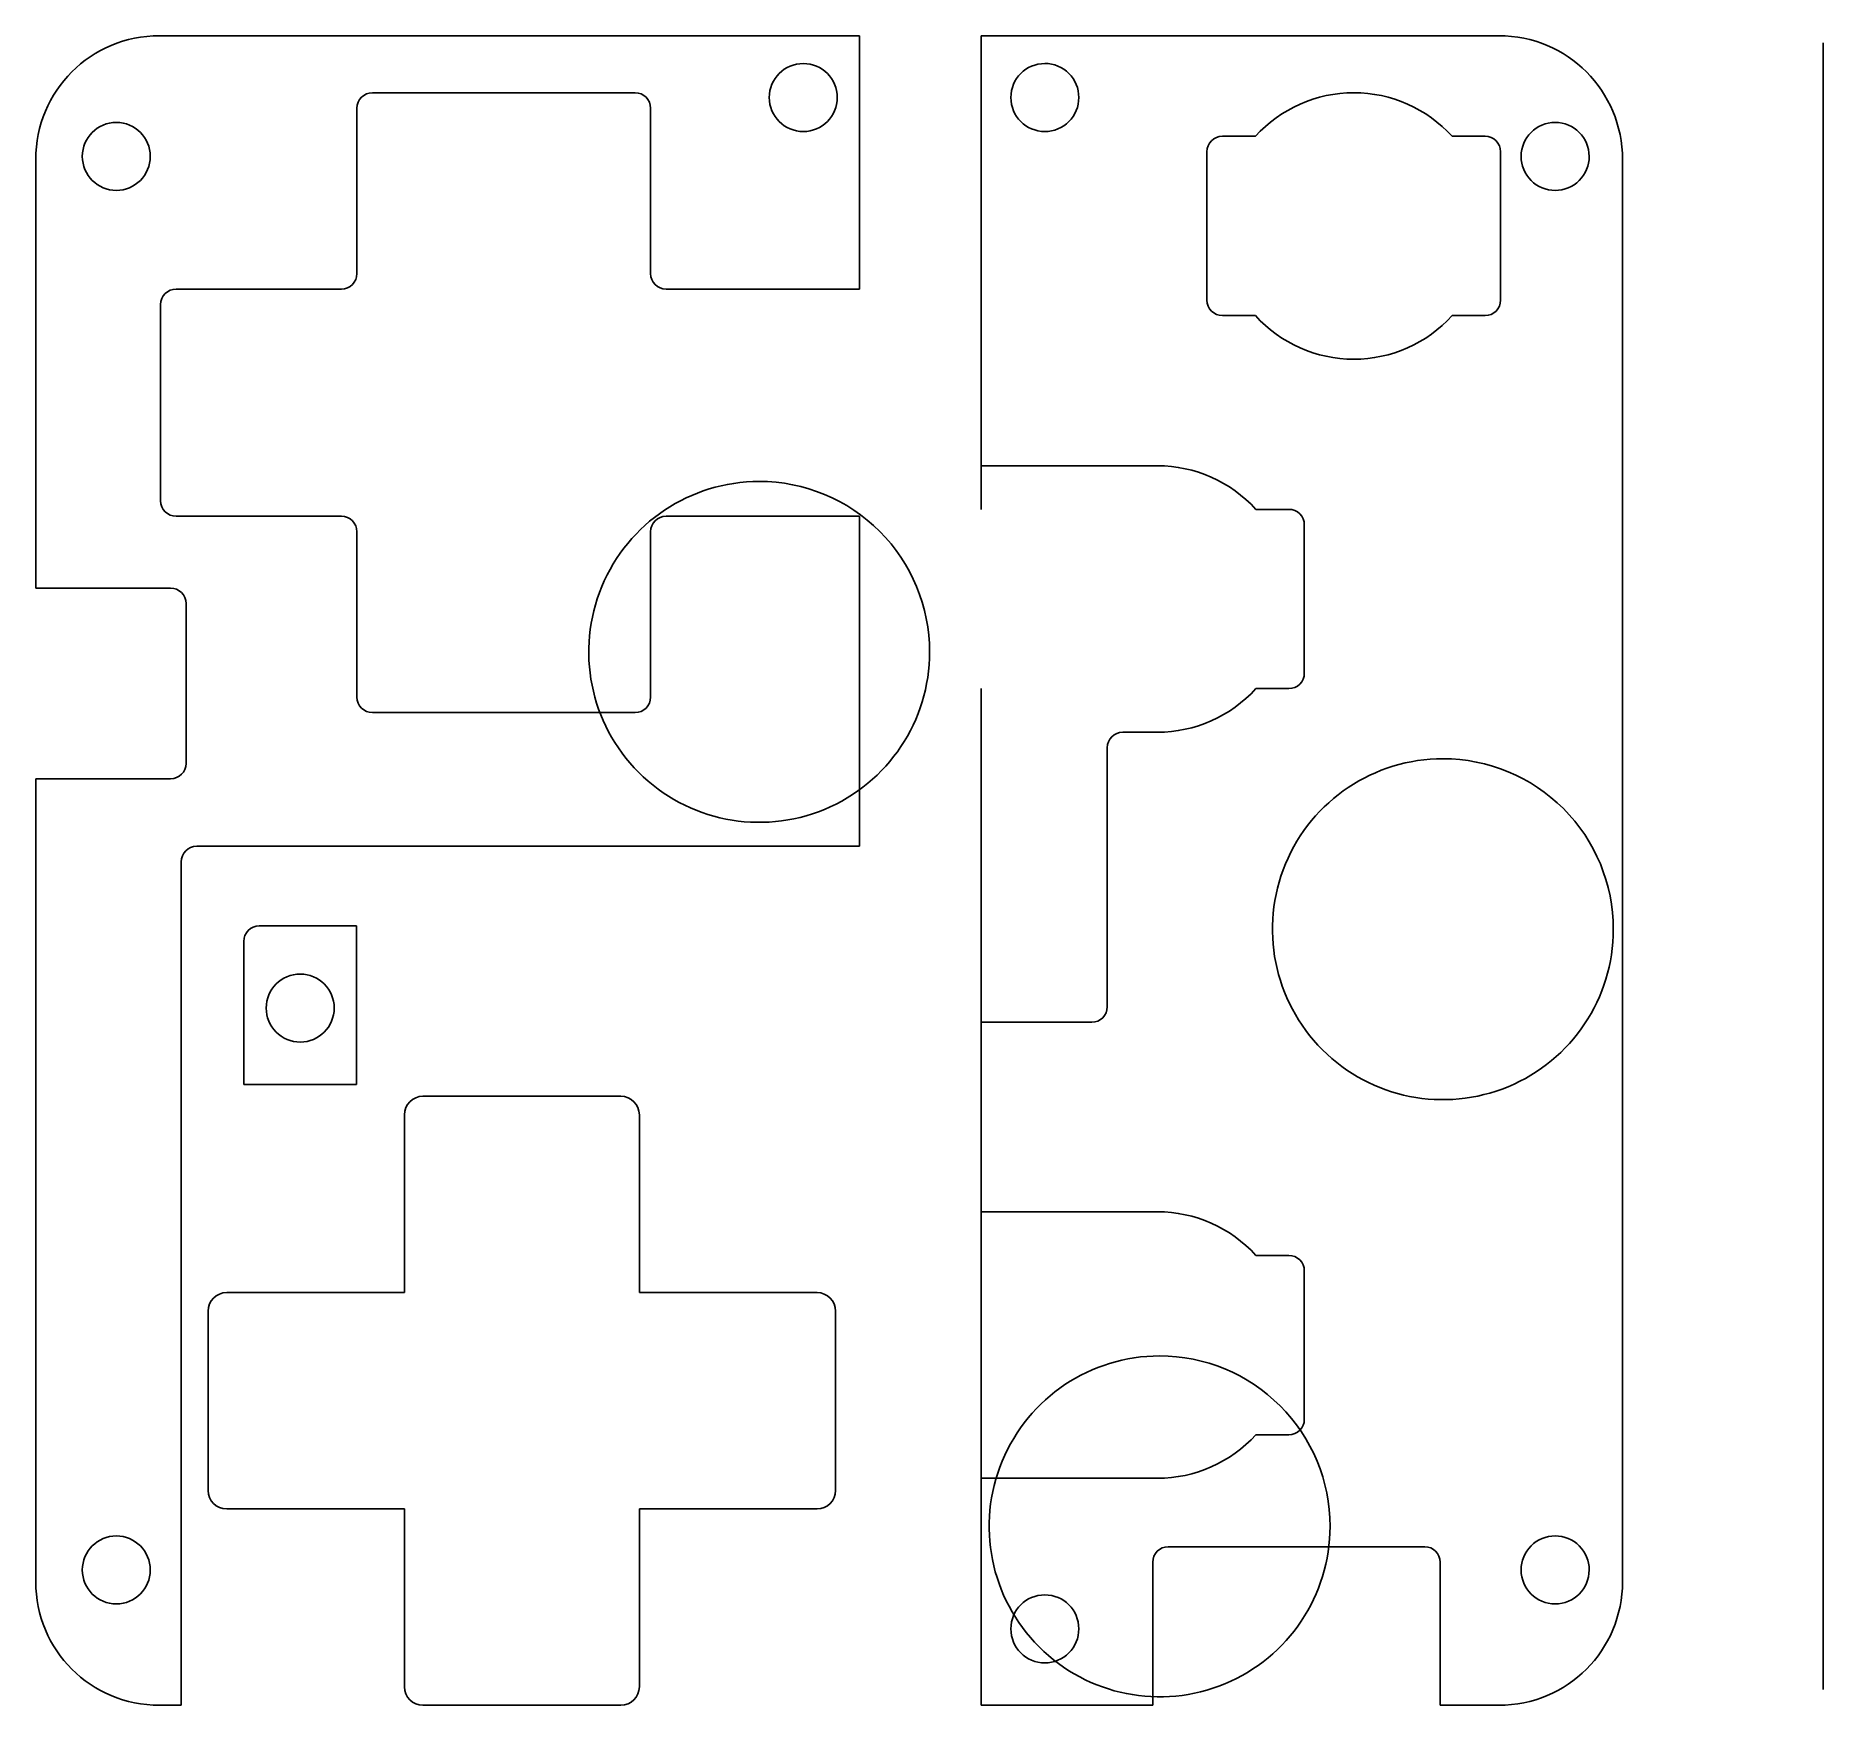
# Model space of a CAD drawing. Extents: x 10 to 67.8, y 9.8 to 64.
import ezdxf

# ---------------------------------------------------------------- set-up
doc = ezdxf.new("R2010")
doc.units = 0
doc.layers.get('0').update_dxf_attribs({"linetype": 'CONTINUOUS'})

msp = doc.modelspace()

# ---------------------------------------------------------------- linework, layer by layer
at = {"color": 7}
for p, q in [((36.649854, 64.00255), (14.000092, 64.00255)), ((14.000092, 64.00255), (14.000092, 64.00255)), ((36.649854, 63.502323), (36.649854, 64.00255)), ((40.582945, 64.00255), (40.582945, 63.502323)), ((57.333329, 64.00255), (40.582945, 64.00255)), ((40.582945, 64.00255), (40.582945, 64.00255)), ((67.827316, 10.513535), (67.827316, 63.778193)), ((34.831361, 63.105448), (34.831361, 63.105448)), ((36.649854, 55.810292), (36.649854, 63.502323)), ((40.582945, 63.502323), (40.582945, 48.685152)), ((42.644315, 63.105448), (42.644315, 63.105448)), ((20.891139, 62.160287), (29.39087, 62.160287)), ((52.639561, 62.160287), (52.639561, 62.160287)), ((20.390911, 57.425179), (20.390911, 61.660059)), ((29.891099, 61.660059), (29.891099, 57.425179)), ((12.60638, 61.20014), (12.60638, 61.20014)), ((48.390213, 60.750038), (48.733862, 60.750038)), ((48.733862, 60.750038), (49.457846, 60.750038)), ((55.821795, 60.750038), (56.476535, 60.750038)), ((56.476535, 60.750038), (56.889427, 60.750038)), ((59.154404, 61.20014), (59.154404, 61.20014)), ((47.889985, 55.450108), (47.889985, 60.249811)), ((57.389656, 60.249811), (57.389656, 55.450108)), ((9.999823, 60.002798), (9.999823, 46.139055)), ((61.333082, 14.002544), (61.333082, 60.002798)), ((20.390911, 56.31052), (20.390911, 57.425179)), ((29.891099, 57.425179), (29.891099, 56.31052)), ((14.541144, 55.810292), (18.219986, 55.810292)), ((18.219986, 55.810292), (19.890684, 55.810292)), ((30.391325, 55.810292), (32.652685, 55.810292)), ((32.652685, 55.810292), (36.649854, 55.810292)), ((14.040917, 48.960587), (14.040917, 55.310065)), ((48.733862, 54.950397), (48.390213, 54.950397)), ((49.45733, 54.950397), (48.733862, 54.950397)), ((56.476535, 54.950397), (55.82076, 54.950397)), ((56.889427, 54.950397), (56.476535, 54.950397)), ((40.583461, 48.685152), (40.583461, 50.0954)), ((40.583461, 50.0954), (46.284399, 50.0954)), ((40.582945, 48.685152), (40.583461, 48.685152)), ((49.4718, 48.685152), (49.972026, 48.685152)), ((49.972026, 48.685152), (50.023704, 48.685152)), ((50.023704, 48.685152), (50.539433, 48.685152)), ((18.219986, 48.46036), (14.541144, 48.46036)), ((19.890684, 48.46036), (18.219986, 48.46036)), ((32.652685, 48.46036), (30.391325, 48.46036)), ((36.649854, 48.46036), (32.652685, 48.46036)), ((36.649854, 37.785568), (36.649854, 48.46036)), ((51.039661, 48.184924), (51.039661, 43.385737)), ((20.390911, 46.545233), (20.390911, 47.960132)), ((29.891099, 47.960132), (29.891099, 46.545233)), ((20.390911, 42.610593), (20.390911, 46.545233)), ((29.891099, 46.545233), (29.891099, 42.610593)), ((9.999823, 46.139055), (14.362861, 46.139055)), ((14.863088, 45.638829), (14.863088, 40.468089)), ((40.583461, 42.885511), (40.582945, 42.885511)), ((40.582945, 42.885511), (40.582945, 10.502501)), ((40.583461, 40.975033), (40.583461, 42.885511)), ((49.972026, 42.885511), (49.4718, 42.885511)), ((50.023704, 42.885511), (49.972026, 42.885511)), ((50.539433, 42.885511), (50.023704, 42.885511)), ((29.39087, 42.110365), (20.891139, 42.110365)), ((45.481865, 41.475262), (45.165088, 41.475262)), ((46.283883, 41.475262), (45.481865, 41.475262)), ((40.583461, 32.595707), (40.583461, 40.975033)), ((44.664862, 40.975033), (44.664862, 38.734348)), ((14.362861, 39.968379), (9.999823, 39.968379)), ((9.999823, 39.968379), (9.999823, 14.002544)), ((44.664862, 38.734348), (44.664862, 38.435141)), ((44.664862, 38.435141), (44.664862, 32.595707)), ((15.206219, 37.785568), (15.894549, 37.785568)), ((15.894549, 37.785568), (19.210106, 37.785568)), ((19.210106, 37.785568), (33.006153, 37.785568)), ((33.006153, 37.785568), (36.649854, 37.785568)), ((14.705992, 36.516395), (14.705992, 37.28534)), ((14.705992, 33.739307), (14.705992, 36.516395)), ((16.729639, 34.71134), (16.729639, 33.775481)), ((17.902177, 35.21105), (17.229867, 35.21105)), ((17.229867, 35.21105), (17.229867, 35.21105)), ((20.373342, 35.21105), (17.902177, 35.21105)), ((20.373342, 30.582912), (20.373342, 35.21105)), ((14.705992, 22.340011), (14.705992, 33.739307)), ((16.729639, 33.775481), (16.729639, 30.083202)), ((18.554849, 33.65559), (18.554849, 33.65559)), ((40.583461, 32.095481), (40.583461, 32.595707)), ((41.083687, 32.095481), (40.583461, 32.095481)), ((42.867041, 32.095481), (41.083687, 32.095481)), ((44.164636, 32.095481), (42.867041, 32.095481)), ((16.729639, 30.083202), (20.373342, 30.083202)), ((20.373342, 30.083202), (20.373342, 30.582912)), ((28.926984, 29.702122), (22.526862, 29.702122)), ((21.926899, 29.102159), (21.926899, 23.352126)), ((29.526947, 23.352126), (29.526947, 29.102159)), ((40.583461, 25.965627), (46.289566, 25.965627)), ((40.583461, 17.345488), (40.583461, 25.965627)), ((40.583461, 25.965627), (40.583461, 25.965627)), ((49.4718, 24.555378), (49.97151, 24.555378)), ((49.97151, 24.555378), (50.285187, 24.555378)), ((50.285187, 24.555378), (50.539433, 24.555378)), ((51.039661, 24.055152), (51.039661, 19.255448)), ((21.926899, 23.352126), (16.176866, 23.352126)), ((35.276979, 23.352126), (29.526947, 23.352126)), ((15.576903, 22.752163), (15.576903, 16.952521)), ((35.876942, 16.952521), (35.876942, 22.752163)), ((14.705992, 10.002791), (14.705992, 22.340011)), ((49.97151, 18.755222), (49.471284, 18.755222)), ((50.285187, 18.755222), (49.97151, 18.755222)), ((50.539433, 18.755222), (50.285187, 18.755222)), ((46.289566, 17.345488), (40.583461, 17.345488)), ((16.176866, 16.352558), (21.926899, 16.352558)), ((21.926899, 16.352558), (21.926899, 10.602526)), ((29.526947, 10.602526), (29.526947, 16.352558)), ((29.526947, 16.352558), (35.276979, 16.352558)), ((12.60638, 15.480487), (12.60638, 15.480487)), ((46.634765, 15.130639), (54.93451, 15.130639)), ((59.154404, 15.480487), (59.154404, 15.480487)), ((46.134539, 13.495598), (46.134539, 14.630411)), ((55.434739, 14.630411), (55.434739, 13.495598)), ((42.644315, 13.575179), (42.644315, 13.575179)), ((46.134539, 10.503017), (46.134539, 13.495598)), ((55.434739, 13.495598), (55.434739, 10.503017)), ((40.582945, 10.502501), (40.582945, 10.002791)), ((46.134539, 10.002791), (46.134539, 10.503017)), ((55.434739, 10.503017), (55.434739, 10.002791)), ((14.000092, 10.002791), (14.705992, 10.002791)), ((22.526862, 10.002563), (28.926984, 10.002563)), ((40.582945, 10.002791), (46.134539, 10.002791)), ((55.434739, 10.002791), (57.333329, 10.002791))]:
    msp.add_line(p, q, dxfattribs=at)
at = {"color": 1}
for p, q in [((33.403612, 49.587862), (33.403612, 49.587862)), ((55.522142, 40.618527), (55.522142, 40.618527)), ((46.35792, 21.303297), (46.35792, 21.303297))]:
    msp.add_line(p, q, dxfattribs=at)
at = {"color": 7}
for points in [[(14.000092, 64.00255), (11.784096, 64.00255), (9.999823, 62.218805), (9.999823, 60.002798)], [(61.333082, 60.002798), (61.332907, 62.218802), (59.549191, 64.00255), (57.333329, 64.00255)], [(33.731171, 62.005258), (33.731065, 62.61292), (34.223698, 63.105554), (34.831361, 63.105448)], [(34.831361, 63.105448), (35.438822, 63.105269), (35.93114, 62.612719), (35.931034, 62.005258)], [(41.544641, 62.005258), (41.544535, 62.612719), (42.036854, 63.105269), (42.644315, 63.105448)], [(42.644315, 63.105448), (42.936119, 63.105499), (43.215986, 62.989603), (43.422323, 62.783266)], [(43.422323, 62.783266), (43.628659, 62.576929), (43.744555, 62.297062), (43.744504, 62.005258)], [(20.390911, 61.660059), (20.390911, 61.937061), (20.61414, 62.160287), (20.891139, 62.160287)], [(29.39087, 62.160287), (29.66787, 62.160287), (29.891099, 61.937061), (29.891099, 61.660059)], [(34.831361, 60.905068), (34.223698, 60.904962), (33.731065, 61.397596), (33.731171, 62.005258)], [(35.931034, 62.005258), (35.93114, 61.397797), (35.438822, 60.905246), (34.831361, 60.905068)], [(42.644315, 60.905068), (42.036854, 60.905246), (41.544535, 61.397797), (41.544641, 62.005258)], [(43.744504, 62.005258), (43.744555, 61.713454), (43.628659, 61.433586), (43.422323, 61.22725)], [(49.457846, 60.750038), (50.273042, 61.646459), (51.42791, 62.158337), (52.639561, 62.160287)], [(52.639561, 62.160287), (53.851392, 62.158483), (55.006477, 61.646592), (55.821795, 60.750038)], [(11.50619, 60.100466), (11.506369, 60.707927), (11.99892, 61.200246), (12.60638, 61.20014)], [(12.60638, 61.20014), (13.213639, 61.199961), (13.705875, 60.707725), (13.706054, 60.100466)], [(43.422323, 61.22725), (43.215986, 61.020913), (42.936119, 60.905017), (42.644315, 60.905068)], [(47.889985, 60.249811), (47.889985, 60.52681), (48.113213, 60.750038), (48.390213, 60.750038)], [(56.889427, 60.750038), (57.166451, 60.750038), (57.389656, 60.52681), (57.389656, 60.249811)], [(58.054215, 60.100466), (58.054394, 60.707926), (58.546944, 61.200246), (59.154404, 61.20014)], [(59.154404, 61.20014), (59.761866, 61.200247), (60.254418, 60.707928), (60.254596, 60.100466)], [(12.60638, 59.000276), (11.998718, 59.000169), (11.506083, 59.492804), (11.50619, 60.100466)], [(13.706054, 60.100466), (13.70616, 59.493006), (13.213841, 59.000455), (12.60638, 59.000276)], [(58.376396, 59.322458), (58.17006, 59.528795), (58.054164, 59.808662), (58.054215, 60.100466)], [(60.254596, 60.100466), (60.254648, 59.808662), (60.138751, 59.528794), (59.932414, 59.322457)], [(59.154404, 59.000276), (58.8626, 59.000225), (58.582733, 59.116121), (58.376396, 59.322458)], [(59.932414, 59.322457), (59.726077, 59.11612), (59.446209, 59.000224), (59.154404, 59.000276)], [(19.890684, 55.810292), (20.167683, 55.810292), (20.390911, 56.03352), (20.390911, 56.31052)], [(29.891099, 56.31052), (29.891099, 56.03352), (30.114328, 55.810292), (30.391325, 55.810292)], [(14.040917, 55.310065), (14.040917, 55.587066), (14.264145, 55.810292), (14.541144, 55.810292)], [(48.390213, 54.950397), (48.113213, 54.950397), (47.889985, 55.173109), (47.889985, 55.450108)], [(52.639561, 53.540148), (51.427731, 53.541953), (50.272647, 54.053844), (49.45733, 54.950397)], [(55.82076, 54.950397), (55.005685, 54.054109), (53.851032, 53.542243), (52.639561, 53.540148)], [(57.389656, 55.450108), (57.389656, 55.173109), (57.166451, 54.950397), (56.889427, 54.950397)], [(46.284399, 50.0954), (46.286121, 50.095401), (46.287844, 50.095401), (46.289566, 50.0954)], [(46.289566, 50.0954), (47.501397, 50.093596), (48.656482, 49.581706), (49.4718, 48.685152)], [(14.541144, 48.46036), (14.264145, 48.46036), (14.040917, 48.683588), (14.040917, 48.960587)], [(50.539433, 48.685152), (50.816451, 48.685152), (51.039661, 48.461924), (51.039661, 48.184924)], [(20.390911, 47.960132), (20.390911, 48.237131), (20.167683, 48.46036), (19.890684, 48.46036)], [(30.391325, 48.46036), (30.114328, 48.46036), (29.891099, 48.237131), (29.891099, 47.960132)], [(14.362861, 46.139055), (14.63986, 46.139055), (14.863088, 45.915829), (14.863088, 45.638829)], [(51.039661, 43.385737), (51.039661, 43.10874), (50.816451, 42.885511), (50.539433, 42.885511)], [(49.4718, 42.885511), (48.656482, 41.988957), (47.501398, 41.477066), (46.289566, 41.475262)], [(20.891139, 42.110365), (20.61414, 42.110365), (20.390911, 42.333593), (20.390911, 42.610593)], [(29.891099, 42.610593), (29.891099, 42.333593), (29.66787, 42.110365), (29.39087, 42.110365)], [(45.165088, 41.475262), (44.888091, 41.475262), (44.664862, 41.252036), (44.664862, 40.975033)], [(46.289566, 41.475262), (46.287672, 41.475261), (46.285777, 41.475261), (46.283883, 41.475262)], [(14.863088, 40.468089), (14.863088, 40.191089), (14.63986, 39.968379), (14.362861, 39.968379)], [(14.705992, 37.28534), (14.705992, 37.56234), (14.92922, 37.785568), (15.206219, 37.785568)], [(17.229867, 35.21105), (16.952868, 35.21105), (16.729639, 34.988338), (16.729639, 34.71134)], [(17.454659, 32.555917), (17.454838, 33.163377), (17.947389, 33.655697), (18.554849, 33.65559)], [(18.554849, 33.65559), (19.162108, 33.655411), (19.654344, 33.163175), (19.654523, 32.555917)], [(17.776841, 31.777908), (17.570504, 31.984245), (17.454608, 32.264112), (17.454659, 32.555917)], [(19.654523, 32.555917), (19.654629, 31.948456), (19.16231, 31.455906), (18.554849, 31.455727)], [(44.664862, 32.595707), (44.664862, 32.31871), (44.441633, 32.095481), (44.164636, 32.095481)], [(18.554849, 31.455727), (18.263045, 31.455676), (17.983178, 31.571572), (17.776841, 31.777908)], [(22.526862, 29.702122), (22.195565, 29.701993), (21.927028, 29.433456), (21.926899, 29.102159)], [(29.526947, 29.102159), (29.526818, 29.433456), (29.258281, 29.701993), (28.926984, 29.702122)], [(46.289566, 25.965627), (47.501398, 25.963823), (48.656482, 25.451932), (49.4718, 24.555378)], [(50.539433, 24.555378), (50.816446, 24.555378), (51.039661, 24.332149), (51.039661, 24.055152)], [(16.176866, 23.352126), (15.845569, 23.351997), (15.577032, 23.08346), (15.576903, 22.752163)], [(35.876942, 22.752163), (35.876813, 23.08346), (35.608276, 23.351997), (35.276979, 23.352126)], [(51.039661, 19.255448), (51.039661, 18.978448), (50.816446, 18.755222), (50.539433, 18.755222)], [(49.471284, 18.755222), (48.655995, 17.858991), (47.501139, 17.347305), (46.289566, 17.345488)], [(15.576903, 16.952521), (15.577032, 16.621224), (15.845569, 16.352687), (16.176866, 16.352558)], [(35.276979, 16.352558), (35.608276, 16.352687), (35.876813, 16.621224), (35.876942, 16.952521)], [(11.50619, 14.380298), (11.506084, 14.98796), (11.998718, 15.480593), (12.60638, 15.480487)], [(12.60638, 15.480487), (13.213841, 15.480307), (13.70616, 14.987759), (13.706054, 14.380298)], [(46.134539, 14.630411), (46.134539, 14.907411), (46.357768, 15.130639), (46.634765, 15.130639)], [(54.93451, 15.130639), (55.21151, 15.130639), (55.434739, 14.907411), (55.434739, 14.630411)], [(58.054215, 14.380298), (58.054164, 14.672102), (58.17006, 14.951969), (58.376396, 15.158305)], [(58.376396, 15.158305), (58.582733, 15.364642), (58.8626, 15.480538), (59.154404, 15.480487)], [(59.154404, 15.480487), (59.446209, 15.480539), (59.726076, 15.364643), (59.932414, 15.158306)], [(59.932414, 15.158306), (60.138751, 14.95197), (60.254647, 14.672102), (60.254596, 14.380298)], [(9.999823, 14.002544), (9.999823, 11.78655), (11.78411, 10.002791), (14.000092, 10.002791)], [(12.60638, 13.280624), (11.99892, 13.280518), (11.506369, 13.772836), (11.50619, 14.380298)], [(13.706054, 14.380298), (13.705875, 13.77304), (13.213639, 13.280804), (12.60638, 13.280624)], [(57.333329, 10.002791), (59.549321, 10.002791), (61.333082, 11.786542), (61.333082, 14.002544)], [(59.154404, 13.280624), (58.546944, 13.280518), (58.054394, 13.772837), (58.054215, 14.380298)], [(60.254596, 14.380298), (60.254418, 13.772836), (59.761866, 13.280516), (59.154404, 13.280624)], [(41.544641, 12.475505), (41.54482, 13.082764), (42.037056, 13.575), (42.644315, 13.575179)], [(42.644315, 13.575179), (43.251775, 13.575285), (43.744325, 13.082966), (43.744504, 12.475505)], [(42.644315, 11.375316), (42.036854, 11.375495), (41.544535, 11.868045), (41.544641, 12.475505)], [(43.744504, 12.475505), (43.744555, 12.183701), (43.628659, 11.903834), (43.422323, 11.697498)], [(43.422323, 11.697498), (43.215986, 11.491161), (42.936119, 11.375265), (42.644315, 11.375316)], [(21.926899, 10.602526), (21.927028, 10.271229), (22.195565, 10.002692), (22.526862, 10.002563)], [(28.926984, 10.002563), (29.258281, 10.002692), (29.526818, 10.271229), (29.526947, 10.602526)]]:
    msp.add_open_spline(points, degree=3, dxfattribs=at)
at = {"color": 1}
for points in [[(33.403612, 49.587862), (31.173679, 49.587862), (29.163319, 48.244586), (28.30996, 46.184401)], [(37.302125, 47.973049), (36.268175, 49.006997), (34.865838, 49.587862), (33.403612, 49.587862)], [(38.916942, 44.074546), (38.916942, 45.536768), (38.336075, 46.939102), (37.302125, 47.973049)], [(28.30996, 46.184401), (27.456602, 44.124216), (27.928299, 41.75284), (29.5051, 40.176042)], [(35.513472, 38.980906), (37.573662, 39.834262), (38.916942, 41.844618), (38.916942, 44.074546)], [(55.522142, 40.618527), (53.292208, 40.618527), (51.281848, 39.27525), (50.42849, 37.215065)], [(59.420654, 39.003714), (58.386704, 40.037661), (56.984367, 40.618527), (55.522142, 40.618527)], [(29.5051, 40.176042), (31.081901, 38.599245), (33.453282, 38.127549), (35.513472, 38.980906)], [(61.035471, 35.10521), (61.035471, 36.567433), (60.454604, 37.969766), (59.420654, 39.003714)], [(50.42849, 37.215065), (49.575131, 35.15488), (50.046828, 32.783504), (51.623629, 31.206707)], [(57.632001, 30.01157), (59.692191, 30.864927), (61.035471, 32.875282), (61.035471, 35.10521)], [(51.623629, 31.206707), (53.20043, 29.629909), (55.571811, 29.158213), (57.632001, 30.01157)], [(46.35792, 21.303297), (44.127987, 21.303297), (42.117627, 19.960021), (41.264268, 17.899835)], [(50.256433, 19.688484), (49.222483, 20.722431), (47.820146, 21.303297), (46.35792, 21.303297)], [(51.871249, 15.78998), (51.871249, 17.252203), (51.290383, 18.654537), (50.256433, 19.688484)], [(41.264268, 17.899835), (40.41091, 15.83965), (40.882607, 13.468274), (42.459408, 11.891477)], [(48.46778, 10.69634), (50.52797, 11.549697), (51.871249, 13.560052), (51.871249, 15.78998)], [(42.459408, 11.891477), (44.036209, 10.314679), (46.40759, 9.842984), (48.46778, 10.69634)]]:
    msp.add_open_spline(points, degree=3, dxfattribs=at)

doc.saveas('drawing.dxf')
